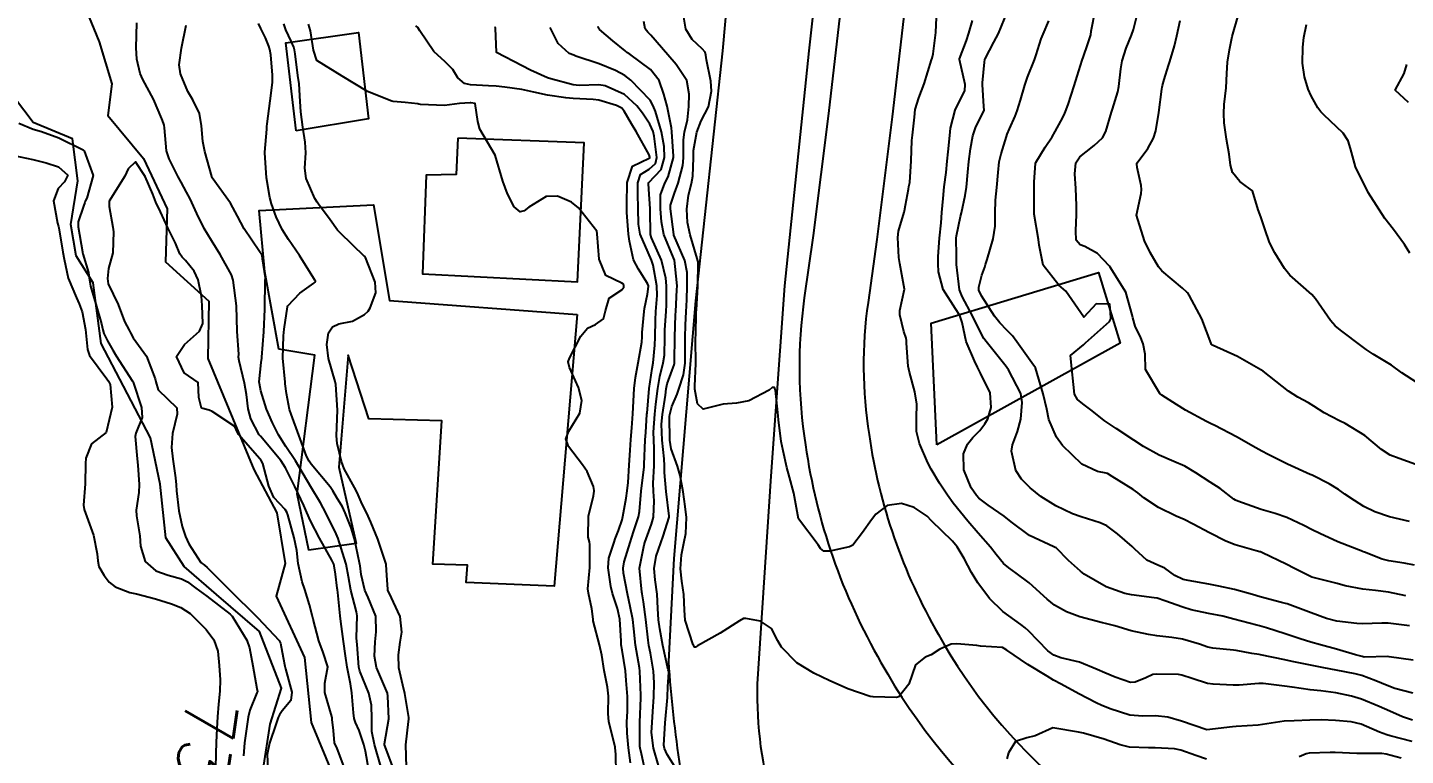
# Model space of a CAD drawing. Header units: metres. Extents: x 318500 to 325275, y 7408834 to 7428799.
# Drawn here: x 323922.7 to 324030, y 7420553.4 to 7420610.1 of the extents above; entities that cross this region are included whole.
import ezdxf
from ezdxf.enums import TextEntityAlignment as Align

# ---------------------------------------------------------------- set-up
doc = ezdxf.new("R2010")
doc.units = ezdxf.units.M
doc.header["$MEASUREMENT"] = 0
for name, color, linetype in [('Cotas', 45, 'Continuous'), ('Curvas de Nivel 1m', 11, 'Continuous'), ('Curvas de Nivel 5m', 15, 'Continuous'), ('Edificações', 30, 'Continuous'), ('Hidrografia', 140, 'Continuous'), ('Vias Primárias', 230, 'Continuous')]:
    doc.layers.add(name, color=color, linetype=linetype)
doc.styles.add('Style-STANDARD', font='STANDARD.shx')

msp = doc.modelspace()

# ---------------------------------------------------------------- linework, layer by layer
at = {"layer": 'Curvas de Nivel 1m', "flags": 128}
for points, elevation in [([(324030.52, 7420556.19), (324029.74, 7420556.44), (324028.53, 7420556.99), (324028.35, 7420557.07), (324027.93, 7420557.26), (324026.54, 7420557.82), (324025.78, 7420558.05), (324024.55, 7420558.31), (324023.39, 7420558.48), (324022.55, 7420558.56), (324021.16, 7420558.75), (324020.55, 7420558.84), (324018.89, 7420559.04), (324018.55, 7420559.04), (324017.02, 7420558.93), (324016.55, 7420558.93), (324015, 7420558.99), (324014.55, 7420559.05), (324013.37, 7420559.45), (324012.56, 7420559.7), (324012.29, 7420559.74), (324010.56, 7420559.78), (324010.31, 7420559.75), (324009.76, 7420559.5), (324008.93, 7420559.14), (324008.55, 7420559.13), (324007.37, 7420559.53), (324006.56, 7420559.87), (324005.97, 7420560.14), (324004.58, 7420560.7), (324003.14, 7420561.04), (324002.58, 7420561.25), (324002.12, 7420561.6), (324000.61, 7420563.16), (324000.36, 7420563.38), (324000.02, 7420563.63), (323998.63, 7420564.66), (323997.57, 7420565.67), (323996.66, 7420566.89), (323996.17, 7420567.68), (323995.6, 7420568.77), (323995.05, 7420569.7), (323994.7, 7420570.12), (323993.07, 7420571.72), (323992.73, 7420572.07), (323991.72, 7420572.76), (323990.74, 7420573.07), (323989.6, 7420572.91), (323988.73, 7420572.23), (323988.4, 7420571.78), (323987.7, 7420570.8), (323986.93, 7420569.81), (323986.69, 7420569.69), (323985.16, 7420569.35), (323984.69, 7420569.34), (323984.43, 7420569.57), (323984.24, 7420569.84), (323982.72, 7420571.86), (323982.34, 7420573.87), (323982.01, 7420575.12), (323981.81, 7420575.87), (323981.51, 7420577.16), (323981.36, 7420577.88), (323981.14, 7420579.58), (323981.12, 7420579.89), (323981.1, 7420580.15), (323980.91, 7420581.89), (323980.85, 7420582.1), (323980.66, 7420582.09), (323980.43, 7420581.9), (323978.84, 7420581.05), (323977.88, 7420580.89), (323976.84, 7420580.81), (323975.28, 7420580.4), (323974.84, 7420580.83), (323974.64, 7420581.97), (323974.64, 7420582.19), (323974.72, 7420583.97), (323974.69, 7420585.77), (323974.69, 7420585.97), (323974.7, 7420586.18), (323974.75, 7420587.97), (323974.76, 7420588.14), (323974.86, 7420589.97), (323974.89, 7420591.89), (323974.88, 7420591.97), (323974.82, 7420592.13), (323974.26, 7420593.98), (323974.07, 7420594.94), (323974.02, 7420595.99), (323974.13, 7420597.07), (323974.38, 7420597.98), (323974.49, 7420598.56), (323974.52, 7420599.98), (323974.54, 7420600.54), (323974.79, 7420601.97), (323975.13, 7420602.85), (323975.69, 7420603.96), (323975.93, 7420605.18), (323975.88, 7420605.96), (323975.54, 7420607.62), (323975.5, 7420607.97), (323975.44, 7420608.21), (323975.2, 7420608.47), (323974.42, 7420609.19), (323973.93, 7420609.99), (323973.68, 7420611.55)], 739), ([(324030.3, 7420563.54), (324028.62, 7420563.74), (324028.12, 7420563.75), (324026.62, 7420563.7), (324026.18, 7420563.73), (324024.62, 7420563.91), (324023.82, 7420564.11), (324022.63, 7420564.55), (324020.76, 7420565.24), (324020.64, 7420565.28), (324020.32, 7420565.36), (324018.65, 7420565.8), (324018.06, 7420565.97), (324016.65, 7420566.38), (324015.45, 7420566.64), (324014.66, 7420566.79), (324013.06, 7420567.06), (324012.67, 7420567.15), (324012.02, 7420567.47), (324011.23, 7420568.03), (324010.68, 7420568.26), (324009.83, 7420568.65), (324008.89, 7420569.52), (324008.69, 7420569.72), (324007.55, 7420570.69), (324006.72, 7420571.32), (324006.2, 7420571.55), (324004.73, 7420572.02), (324004.05, 7420572.26), (324002.74, 7420572.87), (324001.57, 7420573.61), (324000.76, 7420574.28), (324000.08, 7420574.95), (323999.63, 7420575.64), (323999.29, 7420577.15), (323999.36, 7420577.64), (323999.77, 7420578.68), (324000.01, 7420579.63), (324000.13, 7420580.92), (324000.01, 7420581.63), (323999.06, 7420583.47), (323998.94, 7420583.65), (323998.88, 7420583.73), (323997.32, 7420585.67), (323997.13, 7420585.9), (323996.92, 7420586.29), (323996.26, 7420587.69), (323995.46, 7420589.19), (323995.25, 7420589.7), (323995.01, 7420591.68), (323995.01, 7420591.7), (323995, 7420592.43), (323994.98, 7420593.67), (323994.98, 7420593.7), (323994.98, 7420593.73), (323995.01, 7420593.9), (323995.33, 7420595.41), (323995.39, 7420595.7), (323995.69, 7420597.06), (323995.78, 7420597.69), (323995.9, 7420598.87), (323995.98, 7420599.69), (323996.11, 7420600.69), (323996.29, 7420601.69), (323996.49, 7420602.32), (323997.15, 7420603.63), (323997.17, 7420603.66), (323997.17, 7420603.68), (323997.17, 7420603.7), (323997.15, 7420603.99), (323997.04, 7420605.68), (323997.03, 7420605.82), (323997.2, 7420607.42), (323997.23, 7420607.65), (323997.24, 7420607.68), (323997.91, 7420608.98), (323998.29, 7420609.66), (323998.97, 7420611.37)], 742), ([(324030.68, 7420568.27), (324029.87, 7420568.42), (324028.68, 7420568.61), (324028.17, 7420568.74), (324026.77, 7420569.28), (324026.69, 7420569.31), (324026.65, 7420569.33), (324024.7, 7420570.08), (324023.31, 7420570.72), (324022.72, 7420571.01), (324022.07, 7420571.34), (324020.73, 7420571.98), (324019.82, 7420572.28), (324018.74, 7420572.6), (324016.91, 7420573.25), (324016.75, 7420573.32), (324016.61, 7420573.41), (324015.55, 7420574.22), (324014.76, 7420574.73), (324013.64, 7420575.45), (324012.78, 7420575.96), (324011.93, 7420576.33), (324010.79, 7420576.83), (324009.57, 7420577.51), (324008.81, 7420578), (324007.45, 7420578.91), (324006.83, 7420579.32), (324006.51, 7420579.54), (324005.57, 7420580.29), (324004.84, 7420580.82), (324004.44, 7420581.17), (324004.2, 7420581.58), (324004.11, 7420582.33), (324003.99, 7420583.58), (324003.89, 7420584.59), (324004.91, 7420585.41), (324004.99, 7420585.49), (324005.05, 7420585.57), (324006.93, 7420587.24), (324007.02, 7420587.45), (324007.03, 7420587.54), (324006.95, 7420588.58), (324005.89, 7420588.61), (324004.93, 7420587.57), (324003.53, 7420589.59), (324002.97, 7420590.06), (324001.76, 7420591.61), (324001.45, 7420593.17), (324001.4, 7420593.62), (324001.07, 7420595.59), (324001.07, 7420595.62), (324001.05, 7420596.62), (324001.06, 7420597.62), (324001.07, 7420598.11), (324001.17, 7420599.54), (324001.2, 7420599.62), (324001.91, 7420600.81), (324002.45, 7420601.61), (324002.7, 7420602.03), (324003.14, 7420602.84), (324003.4, 7420603.34), (324003.51, 7420603.59), (324003.7, 7420604.14), (324004.17, 7420605.59), (324004.41, 7420606.35), (324004.79, 7420607.58), (324004.9, 7420607.88), (324005.22, 7420608.79), (324005.41, 7420609.39), (324005.46, 7420609.57), (324005.51, 7420609.85), (324005.83, 7420611.56)], 744), ([(323949.26, 7420552.3), (323948.99, 7420553.79), (323948.87, 7420554.31), (323948.49, 7420555.4), (323948.2, 7420556.01), (323948.11, 7420556.32), (323948.05, 7420556.77), (323947.92, 7420558.32), (323947.83, 7420559.03), (323947.57, 7420560.32), (323947.43, 7420561.19), (323947.28, 7420562.33), (323947.06, 7420563.88), (323947.02, 7420564.33), (323946.84, 7420566.14), (323946.8, 7420566.34), (323946.78, 7420566.47), (323946.65, 7420567.57), (323946.54, 7420568.22), (323946.51, 7420568.34), (323946.36, 7420568.65), (323945.4, 7420570.36), (323944.71, 7420571.72), (323944.42, 7420572.37), (323944.19, 7420572.91), (323943.49, 7420574.38), (323942.76, 7420575.83), (323942.39, 7420576.4), (323940.8, 7420578.3), (323940.71, 7420578.42), (323940.06, 7420579.67), (323939.85, 7420580.43), (323939.72, 7420581.55), (323939.56, 7420582.44), (323939.14, 7420584.18), (323939.11, 7420584.45), (323939.12, 7420584.68), (323939, 7420586.45), (323938.93, 7420588.45), (323938.69, 7420590.45), (323938.55, 7420590.86), (323937.68, 7420592.46), (323937, 7420593.54), (323936.43, 7420594.48), (323935.86, 7420595.65), (323935.47, 7420596.49), (323935.33, 7420596.78), (323935.05, 7420597.31), (323934.63, 7420598.08), (323934.4, 7420598.51), (323933.71, 7420599.89), (323933.5, 7420600.52), (323933.33, 7420602.32), (323933.3, 7420602.53), (323933.26, 7420602.67), (323933.13, 7420603.03), (323932.48, 7420604.54), (323931.64, 7420606.07), (323931.43, 7420606.55), (323931.19, 7420607.66), (323931.13, 7420608.55), (323931.17, 7420610.5)], 729), ([(323951.21, 7420552.28), (323950.48, 7420554.26), (323950.47, 7420554.29), (323950.48, 7420554.34), (323950.8, 7420556.29), (323950.74, 7420558.07), (323950.69, 7420558.29), (323950.54, 7420558.65), (323949.85, 7420560.3), (323949.7, 7420561.17), (323949.73, 7420562.3), (323949.82, 7420563.07), (323949.79, 7420564.3), (323949.2, 7420565.74), (323948.93, 7420566.31), (323948.65, 7420567.54), (323948.57, 7420568.22), (323948.55, 7420568.31), (323948.52, 7420568.45), (323948.14, 7420570.32), (323947.86, 7420571.16), (323947.4, 7420572.33), (323947.19, 7420572.8), (323946.73, 7420573.57), (323946.44, 7420574.05), (323946.23, 7420574.35), (323944.77, 7420576.14), (323944.6, 7420576.37), (323944.39, 7420576.76), (323943.8, 7420578.38), (323943.19, 7420580.02), (323943.07, 7420580.39), (323942.84, 7420581.64), (323942.74, 7420582.39), (323942.73, 7420582.52), (323942.56, 7420584.39), (323942.61, 7420586.11), (323942.63, 7420586.39), (323942.66, 7420586.64), (323942.91, 7420588.39), (323942.91, 7420588.41), (323942.93, 7420588.45), (323943.87, 7420589.45), (323944.96, 7420590.23), (323945.04, 7420590.29), (323945.09, 7420590.37), (323945.05, 7420590.45), (323944.96, 7420590.58), (323943.86, 7420592.38), (323943, 7420593.61), (323942.51, 7420594.4), (323942.04, 7420595.39), (323941.66, 7420596.41), (323941.53, 7420596.89), (323941.29, 7420598.42), (323941.15, 7420600.36), (323941.15, 7420600.42), (323941.31, 7420602.22), (323941.31, 7420602.42), (323941.32, 7420602.62), (323941.56, 7420604.41), (323941.74, 7420605.84), (323941.75, 7420606.41), (323941.61, 7420608), (323941.53, 7420608.42), (323941.45, 7420608.67), (323941.21, 7420609.32), (323940.85, 7420610.06), (323940.66, 7420610.43)], 731), ([(323952.18, 7420552.53), (323952.13, 7420554.27), (323952.34, 7420556.1), (323952.36, 7420556.26), (323952.36, 7420556.41), (323952.06, 7420558.27), (323951.89, 7420558.92), (323951.59, 7420560.27), (323951.57, 7420561.28), (323951.7, 7420562.27), (323951.82, 7420563.04), (323951.69, 7420564.27), (323950.83, 7420566.1), (323950.74, 7420566.29), (323950.73, 7420566.38), (323950.65, 7420567.49), (323950.61, 7420568.29), (323950.6, 7420568.35), (323949.94, 7420570.3), (323949.4, 7420571.61), (323949.08, 7420572.31), (323948.73, 7420573.02), (323948.34, 7420573.92), (323948.14, 7420574.32), (323947.33, 7420575.76), (323947.11, 7420576.33), (323946.79, 7420577.73), (323946.73, 7420578.34), (323946.82, 7420580.34), (323946.68, 7420582.34), (323946.62, 7420582.57), (323946.11, 7420584.35), (323945.99, 7420585.45), (323946.11, 7420586.35), (323946.42, 7420586.83), (323946.91, 7420587.06), (323947.97, 7420587.27), (323948.92, 7420587.77), (323949.19, 7420588.04), (323949.35, 7420588.31), (323949.79, 7420589.46), (323949.74, 7420590.3), (323948.98, 7420592.23), (323948.95, 7420592.28), (323948.92, 7420592.31), (323947.01, 7420594.13), (323946.82, 7420594.34), (323946.23, 7420595.15), (323945.34, 7420596.37), (323945.22, 7420596.54), (323945.04, 7420596.81), (323944.37, 7420598.38), (323944.27, 7420599.18), (323944.33, 7420600.38), (323944.29, 7420601.19), (323944.12, 7420602.38), (323943.96, 7420603.55), (323943.9, 7420604.38), (323943.81, 7420605.73), (323943.73, 7420606.38), (323943.51, 7420608.07), (323943.47, 7420608.39), (323943.41, 7420608.6), (323943.21, 7420609.06), (323942.78, 7420609.96), (323942.62, 7420610.41)], 732), ([(323968.5, 7420552.05), (323968.47, 7420553.54), (323968.43, 7420554.05), (323968.42, 7420554.12), (323967.94, 7420556.06), (323967.88, 7420556.7), (323967.91, 7420558.06), (323967.83, 7420558.77), (323967.57, 7420560.06), (323967.38, 7420561.26), (323967.21, 7420562.06), (323966.73, 7420563.94), (323966.71, 7420564.07), (323966.62, 7420564.85), (323966.35, 7420566.07), (323966.29, 7420566.43), (323966.45, 7420568.07), (323966.47, 7420569.86), (323966.43, 7420570.07), (323966.34, 7420570.43), (323966.36, 7420572.08), (323966.74, 7420573.67), (323966.79, 7420574.03), (323966.79, 7420574.07), (323966.75, 7420574.39), (323966.24, 7420575.56), (323965.89, 7420576.08), (323964.79, 7420577.51), (323964.6, 7420578.1), (323964.81, 7420578.69), (323965.68, 7420580.09), (323965.84, 7420581.08), (323965.58, 7420582.09), (323964.87, 7420583.66), (323964.78, 7420584.1), (323964.88, 7420584.39), (323965.76, 7420586.09), (323966.28, 7420586.71), (323966.91, 7420587), (323967.53, 7420587.45), (323967.67, 7420588.06), (323967.96, 7420589.05), (323968.95, 7420589.7), (323969.1, 7420589.91), (323969.11, 7420590.05), (323969.07, 7420590.15), (323968.96, 7420590.23), (323967.71, 7420590.82), (323967.18, 7420592.08), (323967.04, 7420594.05), (323967.04, 7420594.08), (323967.01, 7420594.27), (323965.58, 7420596.09), (323965.04, 7420596.54), (323963.94, 7420597), (323963.05, 7420596.97), (323961.7, 7420596.15), (323961.34, 7420595.85), (323961.03, 7420595.78), (323960.57, 7420596.16), (323960.05, 7420597.17), (323959.68, 7420598.17), (323959.09, 7420600.18), (323957.88, 7420602.2), (323957.73, 7420602.81), (323957.54, 7420604.2), (323957.2, 7420604.26), (323957.14, 7420604.26), (323956.31, 7420604.22), (323955.14, 7420604.06), (323953.27, 7420604.13), (323953.14, 7420604.17), (323953.07, 7420604.19), (323952.08, 7420604.28), (323951.14, 7420604.38), (323951.03, 7420604.4), (323949.15, 7420605.14), (323947.17, 7420606.34), (323945.19, 7420607.57), (323944.95, 7420608.37), (323944.7, 7420609.86), (323944.54, 7420610.38)], 733), ([(323969.63, 7420552.87), (323969.47, 7420554.04), (323969.36, 7420555.17), (323969.35, 7420556.04), (323969.38, 7420556.9), (323969.38, 7420558.04), (323969.3, 7420559.28), (323969.23, 7420560.04), (323968.98, 7420561.65), (323968.91, 7420562.05), (323968.89, 7420562.34), (323968.8, 7420564.05), (323968.62, 7420564.88), (323968.22, 7420566.05), (323968.1, 7420566.6), (323967.89, 7420568.06), (323967.93, 7420568.8), (323968.34, 7420570.05), (323968.44, 7420570.31), (323968.7, 7420570.97), (323968.98, 7420571.79), (323969.04, 7420572.05), (323969.3, 7420573.48), (323969.37, 7420574.04), (323969.43, 7420574.71), (323969.53, 7420576.04), (323969.6, 7420577.23), (323969.65, 7420578.04), (323969.72, 7420578.95), (323969.8, 7420580.04), (323969.85, 7420581.02), (323969.91, 7420582.03), (323970.01, 7420582.88), (323970.23, 7420584.03), (323970.51, 7420585.63), (323970.53, 7420586.03), (323970.54, 7420586.39), (323970.68, 7420588.02), (323970.72, 7420588.24), (323970.95, 7420589.36), (323971.02, 7420589.95), (323971.02, 7420590.02), (323970.96, 7420590.2), (323970.24, 7420591.3), (323969.87, 7420592.04), (323969.55, 7420593.49), (323969.46, 7420594.04), (323969.35, 7420595.73), (323969.35, 7420596.05), (323969.35, 7420596.35), (323969.36, 7420598.05), (323969.79, 7420599.33), (323971.09, 7420599.95), (323971.13, 7420599.98), (323971.14, 7420600.02), (323971.09, 7420600.21), (323970.06, 7420602.04), (323969.71, 7420602.62), (323969.14, 7420603.62), (323968.95, 7420603.86), (323968.54, 7420604.06), (323967.15, 7420604.47), (323966.72, 7420604.51), (323965.15, 7420604.6), (323964.6, 7420604.66), (323963.15, 7420604.87), (323962.1, 7420605.09), (323961.16, 7420605.3), (323959.84, 7420605.49), (323959.16, 7420605.55), (323958.57, 7420605.6), (323957.16, 7420605.67), (323956.71, 7420605.77), (323956.19, 7420606.22), (323955.79, 7420606.85), (323955.19, 7420607.46), (323954.31, 7420608.25), (323953.22, 7420609.88), (323953.07, 7420610.12), (323952.9, 7420610.26)], 734), ([(323971.8, 7420552.66), (323971.42, 7420554.01), (323971.27, 7420555.23), (323971.3, 7420556.01), (323971.37, 7420556.86), (323971.44, 7420558.01), (323971.46, 7420559.09), (323971.41, 7420560.01), (323971.18, 7420561.42), (323971.04, 7420562.01), (323970.99, 7420562.41), (323970.82, 7420564.02), (323970.63, 7420565.42), (323970.53, 7420566.02), (323970.5, 7420566.17), (323970.33, 7420568.03), (323970.69, 7420569.85), (323970.75, 7420570.02), (323971.27, 7420571.45), (323971.41, 7420572.01), (323971.47, 7420573.28), (323971.42, 7420574.01), (323971.39, 7420574.64), (323971.47, 7420576.01), (323971.47, 7420577.33), (323971.43, 7420578.01), (323971.41, 7420578.61), (323971.52, 7420580.01), (323971.61, 7420580.79), (323971.75, 7420582.01), (323971.92, 7420582.95), (323972.18, 7420584.01), (323972.27, 7420584.62), (323972.29, 7420586.01), (323972.31, 7420586.6), (323972.39, 7420588.01), (323972.42, 7420588.53), (323972.43, 7420590.01), (323972.37, 7420590.6), (323972.03, 7420592.01), (323971.27, 7420593.76), (323971.19, 7420594.02), (323971.15, 7420595.91), (323971.15, 7420596.02), (323971.06, 7420597.54), (323971.03, 7420597.99), (323971.03, 7420598.02), (323971.04, 7420598.05), (323971.06, 7420598.07), (323972.01, 7420599.08), (323972.28, 7420600.01), (323972.25, 7420600.86), (323972.04, 7420602.01), (323971.56, 7420603.59), (323971.4, 7420604.02), (323971.15, 7420604.46), (323969.64, 7420606.04), (323969.18, 7420606.4), (323968.46, 7420606.78), (323967.19, 7420607.31), (323965.38, 7420607.91), (323965.2, 7420607.97), (323964.86, 7420608.11), (323963.98, 7420608.89), (323963.38, 7420610.13)], 736), ([(323973.43, 7420551.98), (323972.47, 7420553.51), (323972.26, 7420553.99), (323972.23, 7420554.25), (323972.33, 7420555.99), (323972.51, 7420557.97), (323972.51, 7420557.99), (323972.51, 7420558.01), (323972.54, 7420558.78), (323972.6, 7420559.94), (323972.6, 7420559.99), (323972.56, 7420560.11), (323972.13, 7420562), (323971.9, 7420563.3), (323971.81, 7420564), (323971.75, 7420564.88), (323971.69, 7420566), (323971.54, 7420567.12), (323971.47, 7420568.01), (323971.63, 7420568.96), (323971.98, 7420570), (323972.17, 7420570.53), (323972.63, 7420571.99), (323972.63, 7420572.08), (323972.39, 7420574), (323972.26, 7420575.49), (323972.26, 7420576), (323972.24, 7420576.54), (323972.08, 7420578), (323972.04, 7420579.23), (323972.11, 7420580), (323972.34, 7420581.49), (323972.41, 7420582), (323972.48, 7420582.37), (323972.87, 7420583.45), (323973.03, 7420583.85), (323973.05, 7420584), (323973.06, 7420584.17), (323973.08, 7420586), (323973.14, 7420587.78), (323973.16, 7420588), (323973.24, 7420589.72), (323973.25, 7420590), (323973.24, 7420590.27), (323973.04, 7420592), (323972.98, 7420592.19), (323972.23, 7420594.01), (323972.04, 7420595), (323971.96, 7420596.01), (323971.97, 7420597.1), (323972.31, 7420598.01), (323972.56, 7420598.51), (323972.97, 7420600), (323972.98, 7420600.12), (323972.85, 7420602), (323972.82, 7420602.31), (323972.49, 7420604.01), (323972.23, 7420604.93), (323971.85, 7420606.01), (323971.18, 7420606.86), (323969.57, 7420608.04), (323969.34, 7420608.19), (323969.2, 7420608.3), (323968.24, 7420609.1), (323967.22, 7420609.98), (323967.14, 7420610.08), (323967.1, 7420610.2)], 737), ([(324030.5, 7420554.53), (324028.77, 7420554.98), (324028.51, 7420555.06), (324027.96, 7420555.26), (324026.95, 7420555.7), (324026.52, 7420555.87), (324025.75, 7420556.06), (324024.52, 7420556.17), (324023.42, 7420556.22), (324022.52, 7420556.2), (324021.31, 7420556.14), (324020.52, 7420556.11), (324019.86, 7420556.02), (324018.51, 7420555.8), (324016.8, 7420555.69), (324016.51, 7420555.67), (324014.51, 7420555.44), (324012.52, 7420556.12), (324011.46, 7420556.42), (324010.52, 7420556.53), (324009.52, 7420556.5), (324008.52, 7420556.58), (324006.98, 7420557.08), (324006.53, 7420557.26), (324006.32, 7420557.34), (324005.88, 7420557.55), (324004.54, 7420558.24), (324003.15, 7420558.99), (324002.56, 7420559.32), (324002.06, 7420559.61), (324000.57, 7420560.54), (323998.93, 7420561.64), (323998.73, 7420561.78), (323998.59, 7420561.84), (323996.89, 7420561.96), (323996.59, 7420562), (323995.04, 7420562.14), (323994.59, 7420562.1), (323993.72, 7420561.71), (323993.03, 7420561.28), (323992.58, 7420561.09), (323991.82, 7420560.49), (323991.56, 7420559.74), (323991.3, 7420558.99), (323990.53, 7420558.02), (323990.34, 7420557.95), (323988.53, 7420558), (323988.28, 7420558.04), (323986.54, 7420558.63), (323985.1, 7420559.27), (323984.56, 7420559.54), (323983.91, 7420559.84), (323982.57, 7420560.66), (323981.38, 7420561.88), (323981.09, 7420562.37), (323980.6, 7420563.32), (323979.76, 7420563.9), (323978.61, 7420564.11), (323978.43, 7420564.1), (323978.1, 7420563.92), (323976.6, 7420562.97), (323974.84, 7420561.97), (323974.68, 7420561.88), (323974.59, 7420561.88), (323974.55, 7420561.97), (323974.51, 7420562.06), (323973.88, 7420563.98), (323973.83, 7420564.77), (323973.77, 7420565.98), (323973.62, 7420567.02), (323973.53, 7420567.98), (323973.59, 7420569.07), (323973.77, 7420569.98), (323973.94, 7420570.74), (323973.98, 7420571.98), (323973.89, 7420572.82), (323973.72, 7420573.98), (323973.49, 7420575.25), (323973.28, 7420575.98), (323972.79, 7420577.32), (323972.69, 7420577.99), (323972.66, 7420579.83), (323972.68, 7420579.99), (323972.84, 7420580.62), (323973.25, 7420581.58), (323973.4, 7420581.98), (323973.76, 7420583.09), (323973.89, 7420583.98), (323973.88, 7420584.97), (323973.88, 7420585.99), (323973.92, 7420586.98), (323973.96, 7420587.98), (323974, 7420588.93), (323974.05, 7420589.98), (323974.05, 7420591.06), (323973.86, 7420591.99), (323973.01, 7420593.96), (323972.99, 7420594), (323972.99, 7420594.02), (323972.74, 7420596), (323972.75, 7420596.29), (323973.05, 7420597.23), (323973.33, 7420598), (323973.69, 7420599.38), (323973.74, 7420599.99), (323973.74, 7420601.37), (323973.83, 7420601.99), (323974.07, 7420602.93), (323974.17, 7420603.98), (323974.2, 7420604.94), (323974, 7420605.99), (323973.19, 7420607.25), (323972.54, 7420608.01), (323971.22, 7420609.54), (323970.97, 7420609.77), (323970.77, 7420610.03), (323970.67, 7420610.59)], 738), ([(324030.58, 7420560.87), (324028.7, 7420561.13), (324028.59, 7420561.14), (324026.75, 7420561.11), (324026.59, 7420561.14), (324026.09, 7420561.28), (324024.59, 7420561.73), (324023.35, 7420562.07), (324022.6, 7420562.27), (324021.78, 7420562.52), (324020.61, 7420562.92), (324019.15, 7420563.37), (324018.61, 7420563.53), (324018.41, 7420563.58), (324016.62, 7420564.07), (324015.75, 7420564.29), (324014.63, 7420564.5), (324013.29, 7420564.79), (324012.63, 7420565), (324011.24, 7420565.48), (324010.64, 7420565.68), (324010.41, 7420565.73), (324008.65, 7420565.96), (324008.12, 7420566.06), (324006.66, 7420566.57), (324004.94, 7420567.57), (324004.79, 7420567.69), (324004.67, 7420567.79), (324003.72, 7420568.62), (324002.76, 7420569.6), (324002.69, 7420569.65), (324002.59, 7420569.7), (324000.7, 7420570.58), (323999.28, 7420571.64), (323998.73, 7420572.08), (323997.47, 7420572.94), (323996.75, 7420573.48), (323996.56, 7420573.68), (323996.15, 7420574.29), (323995.57, 7420575.69), (323995.55, 7420576.93), (323995.86, 7420577.69), (323996.28, 7420578.21), (323996.82, 7420578.76), (323997.23, 7420579.27), (323997.46, 7420579.67), (323997.72, 7420580.55), (323997.62, 7420581.67), (323996.87, 7420583.21), (323996.64, 7420583.68), (323996.4, 7420584.17), (323995.77, 7420585.69), (323995.46, 7420587.16), (323995.28, 7420587.7), (323994.94, 7420588.23), (323993.96, 7420589.72), (323993.61, 7420591.1), (323993.58, 7420591.72), (323993.58, 7420592.31), (323993.69, 7420593.72), (323993.81, 7420594.93), (323993.88, 7420595.72), (323993.96, 7420596.81), (323994.06, 7420597.72), (323994.2, 7420598.83), (323994.29, 7420599.71), (323994.36, 7420600.45), (323994.48, 7420601.71), (323994.55, 7420602.28), (323994.92, 7420603.7), (323995.15, 7420604.18), (323995.67, 7420605.19), (323995.68, 7420605.69), (323995.24, 7420607.65), (323995.25, 7420607.7), (323995.79, 7420609.11), (323995.96, 7420609.69), (323996.25, 7420610.68)], 741), ([(324030.01, 7420565.87), (324028.65, 7420566.16), (324027.63, 7420566.29), (324026.66, 7420566.39), (324025.29, 7420566.66), (324024.66, 7420566.83), (324022.67, 7420567.33), (324021.34, 7420568.01), (324020.68, 7420568.33), (324018.85, 7420569.22), (324018.69, 7420569.29), (324018.62, 7420569.31), (324018.34, 7420569.39), (324016.7, 7420569.85), (324015.98, 7420570.14), (324014.71, 7420570.77), (324013.44, 7420571.45), (324012.73, 7420571.82), (324012.11, 7420572.09), (324010.74, 7420572.75), (324009.61, 7420573.51), (324009.13, 7420573.89), (324008.76, 7420574.15), (324007.13, 7420575.17), (324006.77, 7420575.39), (324006.66, 7420575.43), (324006, 7420575.55), (324004.78, 7420576.12), (324003.27, 7420577.59), (324002.81, 7420578.23), (324002.2, 7420579.61), (324002.04, 7420580.41), (324001.77, 7420581.61), (324001.3, 7420583.19), (324001.15, 7420583.62), (324000.89, 7420584.03), (323999.72, 7420585.64), (323999.38, 7420586.11), (323998.92, 7420586.57), (323998.39, 7420587.12), (323997.98, 7420587.66), (323996.95, 7420589.24), (323996.76, 7420589.68), (323996.74, 7420589.91), (323996.98, 7420590.84), (323997.21, 7420591.46), (323997.28, 7420591.68), (323997.39, 7420592.07), (323997.87, 7420593.67), (323998.02, 7420594.67), (323998.01, 7420595.67), (323998.04, 7420596.68), (323998.15, 7420597.66), (323998.26, 7420598.84), (323998.34, 7420599.66), (323998.48, 7420600.28), (323998.9, 7420601.65), (323998.96, 7420601.82), (323999.13, 7420602.23), (323999.57, 7420603.22), (323999.73, 7420603.64), (324000, 7420604.47), (324000.34, 7420605.63), (324000.55, 7420606.26), (324001.09, 7420607.62), (324001.12, 7420607.7), (324001.21, 7420607.99), (324001.6, 7420609.24), (324001.76, 7420609.61), (324002.19, 7420610.66)], 743), ([(324030.78, 7420576.11), (324029.47, 7420576.56), (324028.79, 7420576.82), (324028.11, 7420577.26), (324026.82, 7420578.36), (324025.28, 7420579.3), (324024.83, 7420579.5), (324023.64, 7420580.12), (324022.84, 7420580.64), (324022.42, 7420580.91), (324021.6, 7420581.35), (324020.86, 7420581.81), (324018.88, 7420583.38), (324016.9, 7420584.52), (324014.99, 7420585.36), (324014.91, 7420585.4), (324014.87, 7420585.44), (324014.83, 7420585.52), (324014.11, 7420587.45), (324013.14, 7420589.28), (324013.02, 7420589.46), (324012.96, 7420589.53), (324012.6, 7420589.83), (324010.99, 7420591.19), (324010.75, 7420591.49), (324010.1, 7420592.61), (324009.64, 7420593.51), (324009.04, 7420595.52), (324009.38, 7420597.2), (324009.41, 7420597.51), (324009.38, 7420597.82), (324009.09, 7420599.23), (324009.05, 7420599.52), (324009.06, 7420599.55), (324009.09, 7420599.59), (324009.91, 7420600.7), (324010.35, 7420601.5), (324010.54, 7420602.09), (324010.77, 7420603.5), (324011, 7420605.33), (324011.03, 7420605.49), (324011.05, 7420605.61), (324011.18, 7420606.07), (324011.51, 7420607.17), (324011.62, 7420607.48), (324011.99, 7420608.7), (324012.17, 7420609.48), (324012.44, 7420610.67)], 746), ([(324030.87, 7420582.48), (324029.68, 7420583.24), (324028.89, 7420583.83), (324027.47, 7420584.7), (324026.91, 7420585.06), (324026.61, 7420585.28), (324024.92, 7420586.56), (324024.51, 7420586.89), (324024.13, 7420587.31), (324022.96, 7420589.01), (324022.67, 7420589.33), (324020.98, 7420590.85), (324020.56, 7420591.36), (324019.8, 7420592.58), (324019.39, 7420593.38), (324019.03, 7420594.46), (324018.7, 7420595.39), (324018.5, 7420595.93), (324018.05, 7420597.4), (324017.5, 7420597.83), (324017.08, 7420598.14), (324016.51, 7420598.84), (324016.34, 7420599.42), (324016.25, 7420600.27), (324016.04, 7420601.43), (324015.86, 7420602.71), (324015.82, 7420603.43), (324015.86, 7420604.14), (324016.02, 7420605.43), (324016.07, 7420606.54), (324016.12, 7420607.43), (324016.26, 7420608.38), (324016.49, 7420609.42), (324016.96, 7420611.13)], 747), ([(324030.32, 7420592.55), (324029.89, 7420593.24), (324029.03, 7420594.39), (324028.37, 7420595.26), (324027.07, 7420597.28), (324026.09, 7420599.29), (324025.7, 7420600.7), (324025.52, 7420601.3), (324025.13, 7420601.89), (324023.61, 7420603.32), (324023.38, 7420603.56), (324023.16, 7420603.87), (324022.62, 7420604.8), (324022.39, 7420605.34), (324022.12, 7420606.28), (324021.95, 7420607.35), (324021.98, 7420608.59), (324022.05, 7420609.35), (324022.26, 7420610.36)], 748), ([(324030.21, 7420604.29), (324029.17, 7420605.25), (324029.87, 7420606.56), (324030.07, 7420607.24)], 749), ([(323921.98, 7420602.68), (323923.11, 7420602.21), (323923.75, 7420602.02), (323925.1, 7420601.55), (323927.01, 7420600.61), (323927.09, 7420600.53), (323927.77, 7420598.6), (323927.29, 7420596.85), (323927.17, 7420596.61), (323927.14, 7420596.51), (323927.03, 7420596.22), (323926.62, 7420595.01), (323926.62, 7420594.61), (323926.94, 7420592.65), (323926.95, 7420592.61), (323926.98, 7420592.51), (323927.41, 7420591.05), (323927.47, 7420590.6), (323927.57, 7420589.98), (323927.99, 7420588.59), (323928.44, 7420587.06), (323928.53, 7420586.59), (323928.6, 7420586.29), (323928.89, 7420585.72), (323929.32, 7420585.01), (323929.57, 7420584.57), (323930.85, 7420582.6), (323930.88, 7420582.55), (323930.9, 7420582.5), (323931.55, 7420580.54), (323931.6, 7420579.75), (323931.11, 7420578.55), (323931.05, 7420578.29), (323931.22, 7420576.55), (323931.26, 7420576.04), (323931.36, 7420574.54), (323931.34, 7420573.93), (323931.14, 7420572.55), (323931.15, 7420572.11), (323931.41, 7420570.54), (323931.47, 7420569.75), (323931.82, 7420568.54), (323932.65, 7420567.83), (323933.62, 7420567.48), (323934.65, 7420567.2), (323935.12, 7420566.96), (323935.78, 7420566.48), (323936.63, 7420565.84), (323938.45, 7420564.45), (323938.61, 7420564.28), (323939.74, 7420562.43), (323939.96, 7420561.82), (323940.21, 7420560.43), (323940.53, 7420558.67), (323940.57, 7420558.42), (323940.56, 7420558.38), (323940.53, 7420558.31), (323939.97, 7420556.97), (323939.85, 7420556.43), (323939.75, 7420555.69), (323939.57, 7420554.43), (323939.49, 7420553.41)], 729), ([(323947.41, 7420552.33), (323946.75, 7420554.06), (323946.6, 7420554.34), (323946.58, 7420554.43), (323946.49, 7420555.38), (323946.4, 7420556.24), (323946.4, 7420556.34), (323946.36, 7420556.49), (323945.81, 7420558.35), (323945.83, 7420559.07), (323946.06, 7420560.35), (323945.69, 7420561.47), (323945.36, 7420562.36), (323944.92, 7420564.05), (323944.83, 7420564.37), (323944.62, 7420565.17), (323944.26, 7420566.37), (323944.06, 7420566.96), (323943.75, 7420568.38), (323943.64, 7420569.41), (323943.43, 7420570.38), (323942.93, 7420572.18), (323942.85, 7420572.39), (323942.72, 7420572.61), (323941.85, 7420573.52), (323941.46, 7420574.41), (323941, 7420576.18), (323940.87, 7420576.42), (323940.77, 7420576.54), (323939.1, 7420578.45), (323938.99, 7420578.64), (323938.81, 7420579.07), (323937.05, 7420580.23), (323936.82, 7420580.33), (323936.7, 7420580.35), (323936.22, 7420580.48), (323936, 7420581.32), (323935.95, 7420582.48), (323934.86, 7420583.24), (323934.28, 7420584.51), (323934.89, 7420585.45), (323936.06, 7420586.48), (323936.31, 7420587.08), (323936.27, 7420588.48), (323936.21, 7420589.21), (323935.96, 7420590.48), (323935.64, 7420591.16), (323934.97, 7420591.99), (323934.72, 7420592.24), (323934.54, 7420592.51), (323934.18, 7420593.33), (323933.6, 7420594.52), (323933.03, 7420595.78), (323932.67, 7420596.53), (323932.42, 7420597.16), (323931.83, 7420598.54), (323931.08, 7420599.67), (323930.5, 7420599.13), (323930.25, 7420598.56), (323929.04, 7420596.61), (323929.03, 7420596.58), (323929.03, 7420596.2), (323929.32, 7420594.58), (323929.36, 7420594.22), (323929.3, 7420592.58), (323928.97, 7420591.36), (323928.9, 7420590.58), (323928.95, 7420590.17), (323929.74, 7420588.57), (323930.23, 7420587.24), (323930.58, 7420586.55), (323930.69, 7420586.35), (323930.89, 7420585.97), (323931.93, 7420584.54), (323932.61, 7420582.77), (323932.67, 7420582.53), (323932.84, 7420581.91), (323934.3, 7420580.51), (323934.33, 7420580.03), (323933.95, 7420578.51), (323933.87, 7420577.43), (323933.99, 7420576.51), (323934.18, 7420575.07), (323934.25, 7420574.51), (323934.28, 7420574.05), (323934.45, 7420572.5), (323934.7, 7420571.27), (323934.97, 7420570.5), (323935.24, 7420569.93), (323936.17, 7420568.48), (323936.44, 7420568.25), (323936.66, 7420568.08), (323938.29, 7420566.45), (323938.63, 7420566.12), (323940.35, 7420564.42), (323940.61, 7420564.15), (323942.27, 7420562.39), (323942.38, 7420562.19), (323942.57, 7420561.07), (323942.71, 7420560.39), (323942.77, 7420560.18), (323943.25, 7420558.38), (323943.18, 7420557.73), (323942.51, 7420556.93), (323942.29, 7420556.6), (323942.2, 7420556.39), (323942.03, 7420555.93), (323941.5, 7420554.4), (323941.34, 7420553.53), (323941.39, 7420552.41)], 728), ([(324014.48, 7420553.15), (324013.65, 7420553.45), (324012.49, 7420553.85), (324012, 7420553.96), (324010.49, 7420554.04), (324009.96, 7420554.03), (324008.49, 7420554.09), (324007.75, 7420554.27), (324006.5, 7420554.71), (324004.9, 7420555.17), (324004.51, 7420555.25), (324002.51, 7420555.59), (324001.14, 7420554.97), (324000.5, 7420554.81), (323999.61, 7420554.52), (323999.07, 7420553.64), (323998.93, 7420553.19)], 737), ([(324029.63, 7420553.23), (324028.48, 7420553.54), (324028.14, 7420553.6), (324026.48, 7420553.59), (324026.18, 7420553.59), (324024.49, 7420553.67), (324024.12, 7420553.67), (324022.48, 7420553.62), (324022.25, 7420553.57), (324021.69, 7420553.34)], 737)]:
    msp.add_lwpolyline(points, dxfattribs=dict(at, elevation=elevation))
at = {"layer": 'Curvas de Nivel 5m', "flags": 128}
for points, elevation in [([(324030.55, 7420558.3), (324029.14, 7420558.65), (324028.55, 7420558.88), (324027.67, 7420559.26), (324026.57, 7420559.67), (324026.05, 7420559.8), (324024.57, 7420560.09), (324023.62, 7420560.27), (324022.58, 7420560.47), (324021.16, 7420560.77), (324020.58, 7420560.89), (324018.69, 7420561.27), (324018.59, 7420561.3), (324018.02, 7420561.39), (324016.79, 7420561.61), (324016.59, 7420561.64), (324014.97, 7420561.81), (324014.59, 7420561.89), (324013.94, 7420562.1), (324012.6, 7420562.5), (324011.77, 7420562.64), (324010.6, 7420562.76), (324009.96, 7420562.86), (324008.61, 7420563.16), (324007.34, 7420563.53), (324006.61, 7420563.72), (324006.39, 7420563.77), (324004.62, 7420564.23), (324003.57, 7420564.64), (324002.63, 7420565.14), (324002.06, 7420565.61), (324000.66, 7420566.88), (323999.67, 7420567.64), (323999.08, 7420568.05), (323998.68, 7420568.4), (323998.11, 7420569.09), (323997.66, 7420569.67), (323996.71, 7420570.76), (323995.89, 7420571.69), (323994.74, 7420573.09), (323994.31, 7420573.71), (323993.7, 7420574.65), (323993.04, 7420575.73), (323992.78, 7420576.24), (323992.13, 7420577.74), (323991.9, 7420578.66), (323991.9, 7420579.74), (323991.91, 7420580.81), (323991.76, 7420581.75), (323991.34, 7420583.29), (323991.24, 7420583.75), (323991.12, 7420585.54), (323991.11, 7420585.76), (323991.09, 7420585.93), (323990.92, 7420586.47), (323990.61, 7420587.76), (323990.6, 7420588.09), (323990.96, 7420589.76), (323990.59, 7420591.76), (323990.53, 7420592.23), (323990.43, 7420593.77), (323990.5, 7420594.28), (323990.93, 7420595.76), (323990.95, 7420595.85), (323991.05, 7420596.3), (323991.27, 7420597.55), (323991.31, 7420597.76), (323991.38, 7420598.06), (323991.49, 7420599.75), (323991.54, 7420601.33), (323991.59, 7420601.75), (323991.73, 7420603.16), (323991.8, 7420603.75), (323992.07, 7420604.66), (323992.49, 7420605.74), (323993.07, 7420607.61), (323993.12, 7420607.73), (323993.2, 7420608.07), (323993.4, 7420609.73), (323993.49, 7420611.49)], 740), ([(324030.29, 7420571.66), (324028.73, 7420572.02), (324027.58, 7420572.42), (324026.74, 7420572.84), (324026.01, 7420573.29), (324025.26, 7420573.8), (324024.76, 7420574.15), (324024.04, 7420574.59), (324022.77, 7420575.24), (324022.71, 7420575.27), (324022.56, 7420575.33), (324020.78, 7420576.14), (324019.29, 7420576.88), (324018.8, 7420577.13), (324018.33, 7420577.39), (324016.81, 7420578.26), (324015.13, 7420579.13), (324014.83, 7420579.27), (324014.47, 7420579.44), (324012.84, 7420580.33), (324012.14, 7420580.77), (324011, 7420581.49), (324010.85, 7420581.62), (324009.72, 7420583.51), (324009.71, 7420584.7), (324009.56, 7420585.51), (324009.36, 7420585.96), (324008.92, 7420586.87), (324008.73, 7420587.52), (324008.7, 7420587.76), (324008.21, 7420589.53), (324006.99, 7420591.47), (324006.93, 7420591.54), (324005.99, 7420592.54), (324005, 7420593.07), (324004.63, 7420593.2), (324004.32, 7420593.58), (324004.31, 7420594.29), (324004.36, 7420595.58), (324004.35, 7420596.28), (324004.31, 7420597.58), (324004.23, 7420598.73), (324004.31, 7420599.58), (324004.62, 7420600.05), (324005.1, 7420600.46), (324005.73, 7420600.95), (324006.37, 7420601.55), (324006.64, 7420602.04), (324007.08, 7420603.54), (324007.15, 7420603.77), (324007.58, 7420605.12), (324007.66, 7420605.54), (324007.81, 7420606.91), (324007.92, 7420607.53), (324008.23, 7420608.51), (324008.64, 7420609.53), (324008.79, 7420609.97), (324009.18, 7420611.52)], 745), ([(323950.17, 7420552.58), (323949.68, 7420554.3), (323949.49, 7420555.3), (323949.49, 7420556.3), (323949.46, 7420557.35), (323949.24, 7420558.3), (323948.56, 7420560), (323948.48, 7420560.31), (323948.34, 7420562.08), (323948.32, 7420562.31), (323948.3, 7420562.6), (323948.34, 7420564.31), (323948.29, 7420564.64), (323947.85, 7420566.32), (323947.67, 7420567.35), (323947.49, 7420568.33), (323946.94, 7420570.09), (323946.85, 7420570.34), (323946.7, 7420570.71), (323945.89, 7420572.35), (323945.48, 7420573.11), (323944.74, 7420574.37), (323943.55, 7420576.38), (323942.79, 7420577.51), (323942.22, 7420578.4), (323941.75, 7420579.34), (323941.28, 7420580.41), (323940.84, 7420581.83), (323940.73, 7420582.42), (323940.72, 7420582.55), (323940.87, 7420584.05), (323940.91, 7420584.39), (323940.91, 7420584.42), (323940.91, 7420584.45), (323941.07, 7420586.42), (323941.15, 7420588.19), (323941.16, 7420588.42), (323941.17, 7420590.21), (323941.18, 7420590.42), (323941.19, 7420590.64), (323940.98, 7420592.11), (323940.93, 7420592.37), (323940.91, 7420592.42), (323940.73, 7420592.68), (323939.55, 7420594.44), (323939.02, 7420595.43), (323938.47, 7420596.46), (323937.06, 7420598.42), (323937.04, 7420598.45), (323937.03, 7420598.47), (323937.02, 7420598.52), (323936.47, 7420600.48), (323936.32, 7420601.26), (323936.22, 7420602.48), (323936.07, 7420603.43), (323935.54, 7420604.49), (323935.15, 7420605.14), (323934.57, 7420606.51), (323934.47, 7420607.22), (323934.65, 7420608.51), (323935.02, 7420610.31)], 730), ([(323970.82, 7420552.01), (323970.47, 7420553.56), (323970.37, 7420554.02), (323970.36, 7420554.14), (323970.34, 7420556.02), (323970.42, 7420557.92), (323970.43, 7420558.02), (323970.42, 7420558.13), (323970.36, 7420560.02), (323970.33, 7420560.26), (323970.02, 7420562.03), (323969.89, 7420563.31), (323969.81, 7420564.03), (323969.61, 7420565.05), (323969.4, 7420566.04), (323969.08, 7420567.63), (323969.05, 7420568.04), (323969.14, 7420568.51), (323969.61, 7420570.04), (323969.87, 7420570.87), (323970.24, 7420572.03), (323970.32, 7420572.43), (323970.45, 7420574.02), (323970.68, 7420575.93), (323970.69, 7420576.02), (323970.69, 7420576.1), (323970.77, 7420578.02), (323970.81, 7420578.59), (323970.9, 7420580.02), (323970.91, 7420580.11), (323971.09, 7420582.02), (323971.31, 7420583.57), (323971.38, 7420584.01), (323971.51, 7420585.39), (323971.54, 7420586.01), (323971.58, 7420587.35), (323971.61, 7420588.01), (323971.71, 7420589.25), (323971.68, 7420590.01), (323971.38, 7420591.61), (323971.26, 7420592.02), (323970.99, 7420592.62), (323970.37, 7420594.03), (323970.24, 7420594.82), (323970.23, 7420596.03), (323970.2, 7420597.18), (323970.19, 7420598.03), (323970.41, 7420598.69), (323971.08, 7420599.11), (323971.57, 7420599.53), (323971.68, 7420600.01), (323971.47, 7420601.66), (323971.39, 7420602.02), (323971.13, 7420602.61), (323970.56, 7420603.45), (323970.13, 7420604.04), (323969.15, 7420604.91), (323967.64, 7420605.6), (323967.16, 7420605.67), (323965.63, 7420605.62), (323965.16, 7420605.66), (323963.42, 7420606.13), (323963.17, 7420606.21), (323961.84, 7420606.81), (323961.18, 7420607.14), (323959.2, 7420608.18), (323959.11, 7420610.08), (323959.08, 7420610.18)], 735), ([(323921.61, 7420600.16), (323923.08, 7420599.84), (323924.12, 7420599.6), (323925.07, 7420599.28), (323925.81, 7420598.62), (323925.56, 7420598.12), (323925.05, 7420597.59), (323924.69, 7420596.64), (323925.01, 7420594.9), (323925.09, 7420594.63), (323925.1, 7420594.53), (323925.43, 7420592.63), (323925.51, 7420592.09), (323925.84, 7420590.62), (323926.48, 7420589.07), (323926.7, 7420588.61), (323926.92, 7420588), (323927.18, 7420586.61), (323927.33, 7420585.05), (323927.5, 7420584.6), (323928.85, 7420582.76), (323928.98, 7420582.58), (323929.1, 7420582.32), (323929.25, 7420580.57), (323928.8, 7420578.58), (323927.66, 7420577.72), (323927.21, 7420576.6), (323927.18, 7420576.19), (323927.17, 7420574.6), (323927.04, 7420572.93), (323927.08, 7420572.6), (323927.28, 7420572.03), (323927.81, 7420570.59), (323928.1, 7420569.15), (323928.14, 7420568.59), (323928.22, 7420568.16), (323928.65, 7420567.47), (323929.02, 7420566.95), (323929.49, 7420566.57), (323930.63, 7420566.14), (323931.16, 7420566.02), (323932.63, 7420565.63), (323933.88, 7420565.25), (323934.62, 7420564.97), (323935.34, 7420564.49), (323936.59, 7420563.26), (323937.17, 7420562.46), (323937.48, 7420561.56), (323937.59, 7420560.46), (323937.67, 7420559.33), (323937.65, 7420558.46), (323937.54, 7420557.44), (323937.47, 7420556.46), (323937.42, 7420555.54), (323937.37, 7420554.46), (323937.34, 7420553.59), (323937.31, 7420552.46)], 730)]:
    msp.add_lwpolyline(points, dxfattribs=dict(at, elevation=elevation))
at = {"layer": 'Edificações'}
for points in [[(323943.58, 7420602.08), (323942.78, 7420608.93), (323948.45, 7420609.73), (323949.21, 7420603.02), (323943.58, 7420602.08)], [(323956.19, 7420601.52), (323956.05, 7420598.69), (323953.7, 7420598.64), (323953.42, 7420590.95), (323965.5, 7420590.32), (323966.02, 7420601.14), (323956.19, 7420601.52)], [(323965.47, 7420587.77), (323963.67, 7420566.63), (323956.83, 7420566.9), (323956.92, 7420568.25), (323954.22, 7420568.34), (323954.94, 7420579.49), (323949.26, 7420579.67), (323947.64, 7420584.62), (323946.92, 7420575.9), (323948.27, 7420569.96), (323944.58, 7420569.42), (323943.68, 7420573.83), (323945.03, 7420584.62), (323942.24, 7420585.07), (323941.16, 7420591.1), (323940.71, 7420595.87), (323949.62, 7420596.32), (323950.85, 7420588.87), (323965.47, 7420587.77)], [(323993.47, 7420577.64), (323993.03, 7420587.11), (324006.07, 7420591.04), (324007.76, 7420585.56), (323993.47, 7420577.64)]]:
    msp.add_lwpolyline(points, close=True, dxfattribs=at)
at = {"layer": 'Hidrografia'}
for points in [[(323926.64, 7420612.97), (323928.24, 7420609.01), (323929.23, 7420605.73), (323928.93, 7420603.28), (323931.69, 7420599.93), (323933.54, 7420596.01), (323933.41, 7420591.87), (323936.78, 7420588.83), (323936.7, 7420584.35), (323940.28, 7420575.71), (323942.09, 7420572.35), (323942.74, 7420568.39), (323942.04, 7420565.85), (323944.24, 7420561.08), (323944.76, 7420556), (323947.05, 7420550.5)], [(323941.02, 7420552.34), (323941.56, 7420555.88), (323942.45, 7420558.68), (323940.74, 7420563.11), (323937.39, 7420565.97), (323934.86, 7420568.16), (323933.43, 7420570.4), (323933.01, 7420574.57), (323932.24, 7420578.17), (323930.15, 7420582.19), (323928.4, 7420585.52), (323927.78, 7420590.26), (323926.45, 7420592.35), (323926.05, 7420594.78), (323926.6, 7420598.2), (323926.16, 7420601.47), (323923.11, 7420602.72), (323920.86, 7420605.71)]]:
    msp.add_lwpolyline(points, dxfattribs=at)
at = {"layer": 'Vias Primárias'}
for points in [[(323715.64, 7420145.55, 0), (323709.04, 7420132.94)], [(323831.09, 7420001.79, 0), (323833.84, 7420008.44, 0.220888)], [(324034.95, 7420646.62), (324029.04, 7420659.83), (324023.87, 7420672.09), (324017.76, 7420686.53), (324015.17, 7420692.65, 0.302264), (324009.72, 7420696.25, 0.127306), (324004.73, 7420694.94, 0.181883), (324000.67, 7420690.14), (323999.56, 7420680.18), (323998.25, 7420670.06), (323996.89, 7420659.19), (323995.29, 7420647.05), (323993.98, 7420635.53), (323992.42, 7420623.51), (323991.19, 7420613.54), (323990, 7420603.17), (323988.82, 7420593.61), (323988.12, 7420588.72, 0.075029), (323988.2, 7420578.43, 0.095996), (323993.61, 7420562.86, 0.183211), (324016.41, 7420543.6, -0.059216), (324025.96, 7420540.82, -0.082412), (324034.67, 7420534.83)], [(323980.82, 7420549.34, -0.079625), (323979.52, 7420559.01), (323980.57, 7420575.18), (323981.63, 7420590.02), (323983.55, 7420608.3), (323985.37, 7420625), (323987.92, 7420645.25), (323990.32, 7420664.59), (323992.58, 7420681.49)], [(324026.4, 7420492.66), (324028.39, 7420502.08, 0.075008), (324029.07, 7420513.91, 0.135619), (324025.3, 7420523.89, 0.17598), (324018.55, 7420528.42), (324010.94, 7420529.02), (323997.49, 7420530.85), (323988, 7420533.15, -0.203197), (323975.01, 7420544.21, -0.036197), (323972.6, 7420560.77), (323973.02, 7420568.79), (323974.71, 7420588.85), (323976.82, 7420608.3), (323978.49, 7420627.11), (323980.87, 7420645.69), (323984.2, 7420668.51), (323985.47, 7420680.32)], [(323994.59, 7420680.46), (323993.29, 7420670.37), (323991.93, 7420659.5), (323990.33, 7420647.34), (323989.02, 7420635.81), (323987.46, 7420623.81), (323986.23, 7420613.82), (323985.04, 7420603.44), (323983.85, 7420593.94), (323983.16, 7420589.08, 0.074837), (323983.25, 7420577.63, 0.095637), (323989.13, 7420560.69, 0.182997), (324014.08, 7420539.63)]]:
    msp.add_lwpolyline(points, format="xyb", dxfattribs=at)

# ---------------------------------------------------------------- texts
at = {"layer": 'Cotas', "style": 'Style-STANDARD'}
msp.add_text('730', height=4, rotation=261.3587, dxfattribs=at).set_placement((323936.39, 7420553.07, 730), align=Align.MIDDLE_CENTER)

doc.saveas('drawing.dxf')
